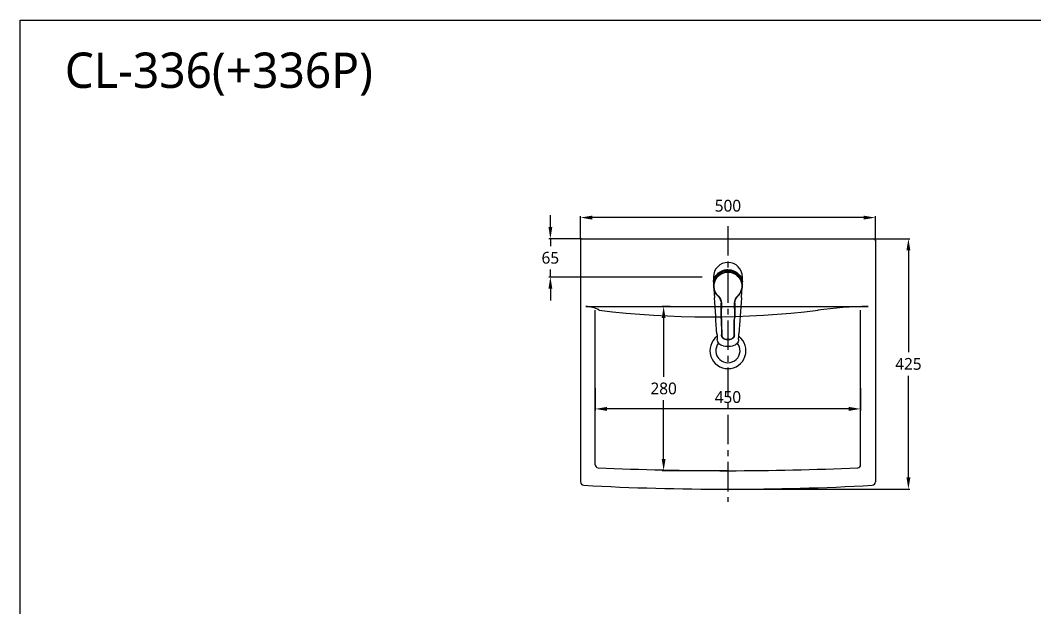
# Model space of a CAD drawing. Extents: x 4190 to 7290, y -51 to 2049.
# Drawn here: x 4190 to 5910, y 1052 to 2049 of the extents above; entities that cross this region are included whole.
import ezdxf

# ---------------------------------------------------------------- set-up
doc = ezdxf.new("R2010")
doc.units = 0
doc.header["$LTSCALE"] = 20
doc.header["$MEASUREMENT"] = 0
doc.linetypes.add('CENTER', pattern=[2, 1.25, -0.25, 0.25, -0.25])
doc.layers.get('0').update_dxf_attribs({"linetype": 'CONTINUOUS'})
doc.layers.get('DEFPOINTS').update_dxf_attribs({"linetype": 'CONTINUOUS'})
for name, color, linetype in [('1', 7, 'CONTINUOUS'), ('5', 5, 'CONTINUOUS'), ('CENTER', 2, 'CENTER')]:
    doc.layers.add(name, color=color, linetype=linetype)
doc.layers.add('c', color=4, linetype='CONTINUOUS', lineweight=30)
doc.styles.add('GHS', font='romans.shx', dxfattribs={"bigfont": 'whgtxt.shx'})
doc.styles.get("Standard").update_dxf_attribs({"font": ''})
doc.styles.get('Standard').set_extended_font_data('NanumGothic')
doc.dimstyles.get("Standard").update_dxf_attribs({"dimtxt": 20, "dimasz": 20, "dimexe": 2.5, "dimexo": 1.5, "dimgap": 10, "dimtad": 1, "dimdec": 0, "dimzin": 0, "dimdsep": 46, "dimtxsty": 'Standard', "dimcen": 0, "dimclrd": 3, "dimclre": 3, "dimclrt": 2, "dimadec": 0, "dimazin": 0, "dimtfac": 1, "dimtdec": 0, "dimtmove": 0, "dimatfit": 3, "dimfxl": 0, "dimtolj": 1, "dimtzin": 0, "dimarcsym": 0})

# ---------------------------------------------------------------- blocks, each defined once
blk = doc.blocks.new('*D38')
at = {"color": 3, "lineweight": -2}
for p, q in [((5088.4, 1698.5), (5088.4, 1718.5)), ((5140.5, 1678.5), (5085.9, 1678.5)), ((5088.4, 1678.5), (5088.4, 1666)), ((5088.4, 1613.5), (5088.4, 1626)), ((5345.9, 1613.5), (5085.9, 1613.5)), ((5088.4, 1593.5), (5088.4, 1573.5))]:
    blk.add_line(p, q, dxfattribs=at)
at = {"color": 3}
for points in [[(5085.1, 1698.5), (5091.8, 1698.5), (5088.4, 1678.5)], [(5085.1, 1593.5), (5091.8, 1593.5), (5088.4, 1613.5)]]:
    blk.add_solid(points, dxfattribs=at)
at = {"layer": 'DEFPOINTS', "color": 0}
for p in [(5088.4, 1678.5), (5142, 1678.5), (5347.4, 1613.5)]:
    blk.add_point(p, dxfattribs=at)
at = {"color": 2, "insert": (5088.4, 1646), "char_height": 20, "attachment_point": 5}
blk.add_mtext('\\A1;65', dxfattribs=at)
blk = doc.blocks.new('*D39')
at = {"color": 3, "lineweight": -2}
for p, q in [((5139.5, 1677.5), (5139.5, 1716.8)), ((5619.5, 1714.3), (5159.5, 1714.3)), ((5639.5, 1677.5), (5639.5, 1716.8))]:
    blk.add_line(p, q, dxfattribs=at)
at = {"color": 3}
for points in [[(5159.5, 1717.6), (5159.5, 1710.9), (5139.5, 1714.3)], [(5619.5, 1717.6), (5619.5, 1710.9), (5639.5, 1714.3)]]:
    blk.add_solid(points, dxfattribs=at)
at = {"layer": 'DEFPOINTS', "color": 0}
for p in [(5139.5, 1714.3), (5139.5, 1676), (5639.5, 1676)]:
    blk.add_point(p, dxfattribs=at)
at = {"color": 2, "insert": (5389.5, 1734.3), "char_height": 20, "attachment_point": 5}
blk.add_mtext('\\A1;500', dxfattribs=at)
blk = doc.blocks.new('*D40')
at = {"color": 3, "lineweight": -2}
for p, q in [((5164.5, 1424.7), (5164.5, 1387.2)), ((5614.5, 1424.7), (5614.5, 1387.2)), ((5594.5, 1389.7), (5184.5, 1389.7))]:
    blk.add_line(p, q, dxfattribs=at)
at = {"color": 3}
for points in [[(5184.5, 1393.1), (5184.5, 1386.4), (5164.5, 1389.7)], [(5594.5, 1393.1), (5594.5, 1386.4), (5614.5, 1389.7)]]:
    blk.add_solid(points, dxfattribs=at)
at = {"layer": 'DEFPOINTS', "color": 0}
for p in [(5164.5, 1426.2), (5614.5, 1426.2), (5164.5, 1389.7)]:
    blk.add_point(p, dxfattribs=at)
at = {"color": 2, "insert": (5389.5, 1409.7), "char_height": 20, "attachment_point": 5}
blk.add_mtext('\\A1;450', dxfattribs=at)
blk = doc.blocks.new('*D33')
at = {"color": 3, "lineweight": -2}
for p, q in [((5638.5, 1678.5), (5698.1, 1678.5)), ((5695.6, 1658.5), (5695.6, 1486)), ((5695.6, 1273.6), (5695.6, 1446)), ((5391, 1253.6), (5698.1, 1253.6))]:
    blk.add_line(p, q, dxfattribs=at)
at = {"color": 3}
for points in [[(5692.2, 1658.5), (5698.9, 1658.5), (5695.6, 1678.5)], [(5692.2, 1273.6), (5698.9, 1273.6), (5695.6, 1253.6)]]:
    blk.add_solid(points, dxfattribs=at)
at = {"layer": 'DEFPOINTS', "color": 0}
for p in [(5637, 1678.5), (5389.5, 1253.6), (5695.6, 1253.6)]:
    blk.add_point(p, dxfattribs=at)
at = {"color": 2, "insert": (5695.6, 1466), "char_height": 20, "attachment_point": 5}
blk.add_mtext('\\A1;425', dxfattribs=at)
blk = doc.blocks.new('*D34')
at = {"color": 3, "lineweight": -2}
for p, q in [((5291.5, 1563.7), (5278, 1563.7)), ((5280.5, 1543.7), (5280.5, 1444.3)), ((5280.5, 1304.9), (5280.5, 1404.3)), ((5388, 1284.9), (5278, 1284.9))]:
    blk.add_line(p, q, dxfattribs=at)
at = {"color": 3}
for points in [[(5277.2, 1543.7), (5283.8, 1543.7), (5280.5, 1563.7)], [(5277.2, 1304.9), (5283.8, 1304.9), (5280.5, 1284.9)]]:
    blk.add_solid(points, dxfattribs=at)
at = {"layer": 'DEFPOINTS', "color": 0}
for p in [(5293, 1563.7), (5280.5, 1284.9), (5389.5, 1284.9)]:
    blk.add_point(p, dxfattribs=at)
at = {"color": 2, "insert": (5280.5, 1424.3), "char_height": 20, "attachment_point": 5}
blk.add_mtext('\\A1;280', dxfattribs=at)

msp = doc.modelspace()

# ---------------------------------------------------------------- linework, layer by layer
at = {"color": 7}
for p, q in [((5378.69908, 1678.52507), (5384.09592, 1678.52507)), ((5164.54352, 1294.89033), (5164.54352, 1557.51136)), ((5614.54352, 1294.89033), (5614.54352, 1557.51136))]:
    msp.add_line(p, q, dxfattribs=at)
for centre, radius, start, end in [((5146.42536, 1512.481), 51.24808, 61.48281084, 87.81252179), ((5356.60565, 3084.06524), 1538.27108, 263.06584614, 276.93415386), ((5633.10351, 942.97671), 620.74361, 90.54983289, 98.45940621), ((5389.54352, 1488.52507), 30.5, 127.05773884, 52.94226116), ((5389.54352, 1488.52507), 20.5, 140.90180968, 39.09819032), ((5169.54352, 1294.89033), 5, 180, 267.3052228), ((5609.54352, 1294.89033), 5, 272.6947772, 0), ((5396.18177, 6398.68445), 5113.82365, 267.45725453, 269.9256244), ((5382.90528, 6398.68445), 5113.82365, 270.0743756, 272.54274547)]:
    msp.add_arc(centre, radius, start, end, dxfattribs=at)
at = {"layer": '1', "color": 7, "linetype": 'Continuous'}
for p, q in [((5386.54352, 1623.70983, 36.5), (5386.54352, 1624.12375, 36.5)), ((5392.54352, 1624.12375, 36.5), (5392.54352, 1623.70983, 36.5)), ((5365.54352, 1601.84266, 36.5), (5365.54352, 1598.19345, 36.5)), ((5413.54352, 1598.19345, 36.5), (5413.54352, 1601.84266, 36.5)), ((5377.94829, 1559.84135, 36.5), (5377.84062, 1569.30657, 36.5)), ((5378.34058, 1569.31227, 36.5), (5378.44826, 1559.84705, 36.5)), ((5400.63878, 1559.84705, 36.5), (5400.74647, 1569.31227, 36.5)), ((5401.24643, 1569.30657, 36.5), (5401.13875, 1559.84135, 36.5)), ((5400.9262, 1542.99182, 36.5), (5400.92771, 1542.99181, 36.5)), ((5386.45236, 1507.54703, 36.5), (5386.45236, 1508.04704, 36.5)), ((5386.45236, 1508.04704, 36.5), (5392.63469, 1508.04704, 36.5)), ((5386.45236, 1507.54703, 36.5), (5392.63469, 1507.54703, 36.5)), ((5392.63469, 1507.54703, 36.5), (5392.63469, 1508.04704, 36.5))]:
    msp.add_line(p, q, dxfattribs=at)
at = {"layer": '1', "color": 7, "linetype": 'Continuous', "extrusion": (0, 0, -1)}
for centre, major_axis, ratio, start_param, end_param in [((5389.54352, 1598.19345, 36.5), (0, -24.17282), 0.992851, 0.7650129596, 5.5181723476), ((5389.54352, 1598.19347, 36.5), (0, -23.67655), 0.992543, 0.7650129596, 5.5181723476), ((5389.54352, 1601.84266, 36.5), (-24, 0), 0.935718, 0, 1.4454684956), ((5389.54352, 1601.84266, 36.5), (-24, 0), 0.935718, 1.696124158, 3.1415926536), ((5361.84167, 1569.12174, 36.5), (0, -16.12768), 0.992083, 3.9066056132, 4.7009281642), ((5361.84167, 1569.12176, 36.5), (0, -16.62396), 0.992543, 3.9066056132, 4.7009281642), ((5417.24538, 1569.12176, 36.5), (0, -16.62396), 0.992543, 1.582257143, 2.376579694), ((5417.24538, 1569.12174, 36.5), (0, -16.12768), 0.992083, 1.582257143, 2.376579694), ((5384.94437, 1560.22625, 36.5), (-2.47819, 218.64475), 0.032013, 4.6338460931, 4.7109914189), ((5384.94437, 1560.22627, 36.5), (-2.47802, 218.62987), 0.029729, 4.633846093, 4.7109914191), ((5394.14268, 1560.22627, 36.5), (-2.47802, -218.62987), 0.029729, 4.7137865417, 4.7909318677), ((5394.14268, 1560.22625, 36.5), (-2.47819, -218.64475), 0.032013, 4.7137865417, 4.7909318677)]:
    msp.add_ellipse(centre, major_axis=major_axis, ratio=ratio, start_param=start_param, end_param=end_param, dxfattribs=at)
at = {"layer": '1', "color": 7, "linetype": 'Continuous'}
for centre, major_axis, ratio, start_param, end_param in [((5373.26868, 1581.11383, 36.5), (-0.34762, -0.35939), 0.000015, 4.7123730788, 6.3712122468), ((5378.34061, 1569.31227, 36.5), (-0.49997, -0.00569), 0.000022, 4.7124339599, 6.281755616), ((5400.74644, 1569.31227, 36.5), (-0.49997, 0.00569), 0.000022, 3.1423044831, 4.712343232), ((5405.81837, 1581.11383, 36.5), (0.34762, -0.35939), 0.000015, 6.195158368, 7.8539975355), ((5378.44829, 1559.84704, 36.5), (-0.49997, -0.00569), 0.000022, 4.7124339599, 6.2817556166), ((5400.63876, 1559.84704, 36.5), (-0.49997, 0.00569), 0.000022, 3.1423044831, 4.712343232), ((5378.65929, 1542.99864, 36.5), (-0.49995, -0.00684), 0.000022, 4.7124451401, 6.283743557), ((5400.42776, 1542.99864, 36.5), (-0.49995, 0.00684), 0.000022, 3.1423726129, 4.7123332829), ((5379.04125, 1515.41338, 36.5), (-0.49995, -0.00702), 0.000022, 4.7124463904, 6.2848620927), ((5400.0458, 1515.41338, 36.5), (-0.49995, 0.00702), 0.000022, 3.142382966, 4.712333291)]:
    msp.add_ellipse(centre, major_axis=major_axis, ratio=ratio, start_param=start_param, end_param=end_param, dxfattribs=at)
for points, knots in [([(5392.54352, 1623.70983, 36.5), (5392.54352, 1623.66909, 36.5), (5392.48604, 1623.63516, 36.5), (5392.26589, 1623.58426, 36.5), (5392.10029, 1623.56648, 36.5), (5391.68431, 1623.54325, 36.5), (5391.42777, 1623.53739, 36.5), (5390.85958, 1623.53141, 36.5), (5390.53981, 1623.53107, 36.5), (5389.88473, 1623.53094, 36.5), (5389.54046, 1623.53108, 36.5), (5388.87618, 1623.53097, 36.5), (5388.54695, 1623.53076, 36.5), (5387.94564, 1623.5336, 36.5), (5387.66546, 1623.53681, 36.5), (5387.19058, 1623.55262, 36.5), (5386.98991, 1623.56568, 36.5), (5386.69687, 1623.60651, 36.5), (5386.60052, 1623.63498, 36.5), (5386.54991, 1623.68312, 36.5), (5386.54352, 1623.69609, 36.5), (5386.54352, 1623.70983, 36.5)], [0, 0, 0, 0, 0.1068488527, 0.1068488527, 0.2136620251, 0.2136620251, 0.321009761, 0.321009761, 0.4287284182, 0.4287284182, 0.5358739252, 0.5358739252, 0.6424034434, 0.6424034434, 0.7492201446, 0.7492201446, 0.8567851395, 0.8567851395, 0.9644038311, 0.9644038311, 1, 1, 1, 1]), ([(5378.65926, 1542.99865, 36.5), (5378.71851, 1538.66572, 36.5), (5378.77807, 1534.3328, 36.5), (5378.90524, 1525.13771, 36.5), (5378.97295, 1520.27555, 36.5), (5379.04123, 1515.41339, 36.5)], [0, 0, 0, 0, 0.4712209705, 0.4712209705, 1, 1, 1, 1]), ([(5400.04582, 1515.41339, 36.5), (5400.10666, 1519.74629, 36.5), (5400.16706, 1524.07921, 36.5), (5400.29442, 1533.27429, 36.5), (5400.3613, 1538.13647, 36.5), (5400.42779, 1542.99865, 36.5)], [0, 0, 0, 0, 0.4712209719, 0.4712209719, 1, 1, 1, 1]), ([(5386.45236, 1507.55815, 36.5), (5384.37935, 1507.55815, 36.5), (5382.349, 1508.41268, 36.5), (5379.44893, 1511.3, 36.5), (5378.58111, 1513.33412, 36.5), (5378.55186, 1515.4065, 36.5)], [0, 0, 0, 0, 0.5, 0.5, 1, 1, 1, 1]), ([(5379.04123, 1515.41339, 36.5), (5379.06856, 1513.46631, 36.5), (5379.87624, 1511.56851, 36.5), (5382.59739, 1508.85166, 36.5), (5384.50464, 1508.04704, 36.5), (5386.45236, 1508.04704, 36.5)], [0, 0, 0, 0, 0.5, 0.5, 1, 1, 1, 1]), ([(5392.63469, 1508.04704, 36.5), (5394.5824, 1508.04704, 36.5), (5396.48528, 1508.84889, 36.5), (5399.20901, 1511.56511, 36.5), (5400.01848, 1513.4663, 36.5), (5400.04582, 1515.41339, 36.5)], [0, 0, 0, 0, 0.5, 0.5, 1, 1, 1, 1]), ([(5400.53519, 1515.4065, 36.5), (5400.50595, 1513.33447, 36.5), (5399.64496, 1511.31132, 36.5), (5396.7487, 1508.41881, 36.5), (5394.70733, 1507.55815, 36.5), (5392.63469, 1507.55815, 36.5)], [0, 0, 0, 0, 0.5, 0.5, 1, 1, 1, 1])]:
    msp.add_open_spline(points, degree=3, knots=knots, dxfattribs=at)
for points in [[(5378.15947, 1542.99181, 36.5), (5378.34725, 1529.19904, 36.5), (5378.54335, 1515.40639, 36.5)], [(5400.54555, 1515.40636, 36.5), (5400.73995, 1529.19904, 36.5), (5400.92622, 1542.99182, 36.5)]]:
    msp.add_open_spline(points, degree=2, dxfattribs=at)
at = {"layer": '5', "color": 7, "linetype": 'Continuous'}
for p, q in [((5365.04352, 1613.52507, 36.5), (5365.04352, 1605.56143, 36.5)), ((5414.04352, 1605.56143, 36.5), (5414.04352, 1613.52507, 36.5))]:
    msp.add_line(p, q, dxfattribs=at)
at = {"layer": '5', "color": 212}
msp.add_lwpolyline([(4189.54352, 2049.02599), (7289.54352, 2049.02599), (7289.54352, -50.97401), (4189.54352, -50.97401)], close=True, dxfattribs=at)
at = {"layer": '5', "color": 7, "linetype": 'Continuous'}
msp.add_ellipse((5389.54352, 1613.52507), major_axis=(0, -24.68399), ratio=0.992546, start_param=1.5707963423, end_param=4.7123889855, dxfattribs=at)
at = {"layer": '5', "color": 7, "linetype": 'Continuous', "extrusion": (0, 0, -1)}
for centre, major_axis, start_param, end_param in [((5389.54365, 1322.2676, 36.5), (-300.45686, 4332.81638), 4.7574452124, 4.771564149), ((5389.54351, 1322.26872, 36.5), (-300.45611, -4332.80567), 4.6532139229, 4.6673328944)]:
    msp.add_ellipse(centre, major_axis=major_axis, ratio=0.001187, start_param=start_param, end_param=end_param, dxfattribs=at)
at = {"layer": '5', "color": 7, "linetype": 'Continuous'}
for points, knots in [([(5369.91438, 1616.42221, 36.5), (5372.18097, 1619.41616, 36.5), (5375.17038, 1621.87853, 36.5), (5380.23321, 1624.38031, 36.5), (5382.04884, 1625.03057, 36.5), (5385.73003, 1625.88873, 36.5), (5387.60712, 1626.10794, 36.5), (5393.35203, 1626.11287, 36.5), (5397.13521, 1625.22535, 36.5), (5403.90363, 1621.88916, 36.5), (5406.89496, 1619.43085, 36.5), (5409.17267, 1616.42221, 36.5)], [0, 0, 0, 0, 0.25, 0.25, 0.375, 0.375, 0.5, 0.5, 0.75, 0.75, 1, 1, 1, 1]), ([(5367.45652, 1612.41435, 36.5), (5367.43102, 1612.36153, 36.5), (5366.69693, 1610.84078, 36.5), (5365.57664, 1607.69754, 36.5), (5365.00889, 1603.63322, 36.5), (5365.04228, 1600.97583, 36.5), (5365.13905, 1599.74546, 36.5), (5365.21819, 1598.92454, 36.5), (5365.37186, 1597.17498, 36.5), (5365.4918, 1595.62969, 36.5), (5365.57984, 1594.49544, 36.5)], [0, 0, 0, 0, 0.0096401861, 0.277537898, 0.5440080451, 0.6786094454, 0.7123699266, 0.7461355781, 0.8136629996, 1, 1, 1, 1]), ([(5367.46966, 1612.55115, 36.5), (5366.41186, 1610.37558, 36.5), (5365.68509, 1608.0444, 36.5), (5365.20633, 1604.86585, 36.5), (5365.1278, 1604.09091, 36.5), (5365.08687, 1603.31368, 36.5)], [0, 0, 0, 0, 0.7583464892, 0.7583464892, 1, 1, 1, 1]), ([(5365.10359, 1606.66779, 36.5), (5365.16212, 1607.4699, 36.5), (5365.26136, 1608.14892, 36.5), (5365.52225, 1609.45562, 36.5), (5365.6862, 1610.07295, 36.5), (5366.23353, 1611.74964, 36.5), (5366.66674, 1612.63957, 36.5), (5367.52698, 1614.04687, 36.5), (5367.95444, 1614.55703, 36.5), (5368.39988, 1614.89249, 36.5), (5368.52775, 1614.95188, 36.5), (5368.49923, 1614.6738, 36.5), (5368.45118, 1614.51796, 36.5), (5368.0688, 1613.73038, 36.5), (5367.74125, 1613.10975, 36.5), (5367.46966, 1612.55115, 36.5)], [0, 0, 0, 0, 0.125, 0.125, 0.25, 0.25, 0.5, 0.5, 0.75, 0.75, 0.875, 0.875, 0.9375, 0.9375, 1, 1, 1, 1]), ([(5365.11058, 1606.88912, 36.5), (5365.11045, 1606.92884, 36.5), (5365.11053, 1607.03134, 36.5), (5365.11175, 1607.11685, 36.5), (5365.11297, 1607.16522, 36.5)], [0, 0, 0, 0, 0.3632630274, 1, 1, 1, 1]), ([(5367.45652, 1612.41435, 36.5), (5367.71703, 1612.97447, 36.5), (5367.99447, 1613.52719, 36.5), (5368.40598, 1614.36891, 36.5), (5368.52218, 1614.6364, 36.5), (5368.6672, 1615.11211, 36.5), (5368.56869, 1615.1143, 36.5), (5368.18667, 1614.94173, 36.5), (5367.74514, 1614.46869, 36.5), (5366.84749, 1613.11652, 36.5), (5366.37475, 1612.21415, 36.5), (5365.77521, 1610.50765, 36.5), (5365.59228, 1609.87298, 36.5), (5365.29478, 1608.49098, 36.5), (5365.17881, 1607.75509, 36.5), (5365.11058, 1606.88912, 36.5)], [0, 0, 0, 0, 0.0625, 0.0625, 0.125, 0.125, 0.25, 0.25, 0.5, 0.5, 0.75, 0.75, 0.875, 0.875, 1, 1, 1, 1]), ([(5369.91429, 1616.42224, 36.5), (5369.45531, 1615.78426, 36.5), (5368.53737, 1614.50832, 36.5), (5367.8168, 1613.11234, 36.5), (5367.45652, 1612.41435, 36.5)], [0, 0, 0, 0, 0.5000039789, 1, 1, 1, 1]), ([(5411.63053, 1612.41435, 36.5), (5411.27025, 1613.11234, 36.5), (5410.54967, 1614.50832, 36.5), (5409.63173, 1615.78426, 36.5), (5409.17276, 1616.42224, 36.5)], [0, 0, 0, 0, 0.4999960211, 1, 1, 1, 1]), ([(5413.97647, 1606.88912, 36.5), (5413.90824, 1607.75509, 36.5), (5413.79226, 1608.49098, 36.5), (5413.49477, 1609.87298, 36.5), (5413.31184, 1610.50765, 36.5), (5412.7123, 1612.21415, 36.5), (5412.23956, 1613.11652, 36.5), (5411.34191, 1614.46869, 36.5), (5410.90038, 1614.94173, 36.5), (5410.51836, 1615.1143, 36.5), (5410.41984, 1615.11211, 36.5), (5410.56486, 1614.6364, 36.5), (5410.68107, 1614.36891, 36.5), (5411.09258, 1613.52719, 36.5), (5411.37002, 1612.97447, 36.5), (5411.63053, 1612.41435, 36.5)], [0, 0, 0, 0, 0.125, 0.125, 0.25, 0.25, 0.5, 0.5, 0.75, 0.75, 0.875, 0.875, 0.9375, 0.9375, 1, 1, 1, 1]), ([(5411.61739, 1612.55115, 36.5), (5411.3458, 1613.10975, 36.5), (5411.01825, 1613.73038, 36.5), (5410.63587, 1614.51796, 36.5), (5410.58782, 1614.6738, 36.5), (5410.5593, 1614.95188, 36.5), (5410.68717, 1614.89249, 36.5), (5411.13261, 1614.55703, 36.5), (5411.56007, 1614.04687, 36.5), (5412.42031, 1612.63957, 36.5), (5412.85351, 1611.74964, 36.5), (5413.40085, 1610.07295, 36.5), (5413.56479, 1609.45562, 36.5), (5413.82569, 1608.14892, 36.5), (5413.92493, 1607.4699, 36.5), (5413.98346, 1606.66779, 36.5)], [0, 0, 0, 0, 0.0625, 0.0625, 0.125, 0.125, 0.25, 0.25, 0.5, 0.5, 0.75, 0.75, 0.875, 0.875, 1, 1, 1, 1]), ([(5414.00022, 1603.313, 36.5), (5413.9593, 1604.09046, 36.5), (5413.88075, 1604.86562, 36.5), (5413.40196, 1608.0444, 36.5), (5412.67518, 1610.37558, 36.5), (5411.61739, 1612.55115, 36.5)], [0, 0, 0, 0, 0.2417075056, 0.2417075056, 1, 1, 1, 1]), ([(5413.50721, 1594.49544, 36.5), (5413.59525, 1595.62969, 36.5), (5413.71519, 1597.17498, 36.5), (5413.86886, 1598.92454, 36.5), (5413.948, 1599.74546, 36.5), (5414.04477, 1600.97583, 36.5), (5414.07816, 1603.63322, 36.5), (5413.5104, 1607.69754, 36.5), (5412.39012, 1610.84078, 36.5), (5411.65603, 1612.36153, 36.5), (5411.63053, 1612.41435, 36.5)], [0, 0, 0, 0, 0.1863370004, 0.2538644219, 0.2876300734, 0.3213905546, 0.4559919549, 0.722462102, 0.9903598139, 1, 1, 1, 1]), ([(5413.97408, 1607.16522, 36.5), (5413.9753, 1607.11685, 36.5), (5413.97652, 1607.03134, 36.5), (5413.9766, 1606.92884, 36.5), (5413.97647, 1606.88912, 36.5)], [0, 0, 0, 0, 0.6367369726, 1, 1, 1, 1]), ([(5365.57984, 1594.49544, 36.5), (5365.61717, 1593.98551, 36.5), (5365.7749, 1591.83106, 36.5), (5365.96551, 1588.85271, 36.5), (5366.16791, 1585.56149, 36.5), (5366.36767, 1582.27009, 36.5), (5366.53107, 1579.80229, 36.5), (5366.64001, 1578.15708, 36.5)], [0, 0, 0, 0, 0.0936749935, 0.3957793201, 0.546834463, 0.6978896574, 1, 1, 1, 1]), ([(5412.44703, 1578.15708, 36.5), (5412.55597, 1579.80229, 36.5), (5412.71937, 1582.27009, 36.5), (5412.91914, 1585.56149, 36.5), (5413.12154, 1588.85271, 36.5), (5413.31215, 1591.83106, 36.5), (5413.46988, 1593.98551, 36.5), (5413.50721, 1594.49544, 36.5)], [0, 0, 0, 0, 0.3021103426, 0.453165537, 0.6042206799, 0.9063250065, 1, 1, 1, 1]), ([(5381.17223, 1496.81159, 36.5), (5378.58747, 1497.16577, 36.5), (5376.21567, 1498.45826, 36.5), (5372.74685, 1502.32012, 36.5), (5371.72351, 1504.78509, 36.5), (5371.5446, 1507.36704, 36.5)], [0, 0, 0, 0, 0.5, 0.5, 1, 1, 1, 1]), ([(5407.54245, 1507.36704, 36.5), (5407.36354, 1504.78509, 36.5), (5406.34019, 1502.32012, 36.5), (5402.87138, 1498.45826, 36.5), (5400.49958, 1497.16577, 36.5), (5397.91482, 1496.81159, 36.5)], [0, 0, 0, 0, 0.5, 0.5, 1, 1, 1, 1])]:
    msp.add_open_spline(points, degree=3, knots=knots, dxfattribs=at)
for points, degree in [([(5365.04361, 1605.64023, 36.5), (5365.05353, 1605.24529, 36.5)], 1), ([(5365.11058, 1606.88912, 36.5), (5365.06873, 1606.3578, 36.5), (5365.04366, 1605.78521, 36.5), (5365.05323, 1605.05992, 36.5)], 3), ([(5365.05312, 1605.27213, 36.5), (5365.05274, 1605.80614, 36.5), (5365.07287, 1606.24688, 36.5), (5365.10358, 1606.66776, 36.5)], 3), ([(5365.11297, 1607.16522, 36.5), (5365.10328, 1607.05496, 36.5), (5365.09456, 1606.94377, 36.5), (5365.08681, 1606.83169, 36.5)], 3), ([(5365.11058, 1606.88912, 36.5), (5365.1092, 1606.81528, 36.5), (5365.10686, 1606.7415, 36.5), (5365.10358, 1606.66778, 36.5)], 3), ([(5369.91429, 1616.42224, 36.5), (5369.8104, 1616.44585, 36.5), (5369.52735, 1616.38552, 36.5), (5368.92431, 1615.97797, 36.5), (5368.20313, 1615.26247, 36.5), (5367.42682, 1614.24243, 36.5), (5366.66009, 1612.92511, 36.5), (5365.96671, 1611.31146, 36.5), (5365.41115, 1609.40538, 36.5), (5365.18113, 1607.94203, 36.5), (5365.11297, 1607.16522, 36.5)], 3), ([(5367.46966, 1612.55115, 36.5), (5367.46822, 1612.50414, 36.5), (5367.46384, 1612.45854, 36.5), (5367.45652, 1612.41435, 36.5)], 3), ([(5413.97408, 1607.16522, 36.5), (5413.90592, 1607.94203, 36.5), (5413.6759, 1609.40538, 36.5), (5413.12034, 1611.31146, 36.5), (5412.42696, 1612.92511, 36.5), (5411.66022, 1614.24243, 36.5), (5410.88392, 1615.26247, 36.5), (5410.16273, 1615.97797, 36.5), (5409.5597, 1616.38552, 36.5), (5409.27665, 1616.44585, 36.5), (5409.17276, 1616.42224, 36.5)], 3), ([(5411.63053, 1612.41435, 36.5), (5411.62321, 1612.45854, 36.5), (5411.61883, 1612.50414, 36.5), (5411.61739, 1612.55115, 36.5)], 3), ([(5414.00023, 1606.83169, 36.5), (5413.99249, 1606.94377, 36.5), (5413.98376, 1607.05496, 36.5), (5413.97408, 1607.16522, 36.5)], 3), ([(5413.98347, 1606.66778, 36.5), (5413.98018, 1606.7415, 36.5), (5413.97785, 1606.81528, 36.5), (5413.97647, 1606.88912, 36.5)], 3), ([(5414.03382, 1605.05992, 36.5), (5414.04339, 1605.78521, 36.5), (5414.01832, 1606.3578, 36.5), (5413.97647, 1606.88912, 36.5)], 3), ([(5413.98347, 1606.66776, 36.5), (5414.01417, 1606.24688, 36.5), (5414.03431, 1605.80614, 36.5), (5414.03393, 1605.27213, 36.5)], 3), ([(5414.03131, 1605.20371, 36.5), (5414.04344, 1605.64023, 36.5)], 1), ([(5370.87256, 1517.06563, 36.5), (5371.03719, 1514.68967, 36.5), (5371.20182, 1512.31372, 36.5), (5371.36646, 1509.93779, 36.5)], 3), ([(5407.72059, 1509.93779, 36.5), (5407.88523, 1512.31372, 36.5), (5408.04986, 1514.68967, 36.5), (5408.21448, 1517.06563, 36.5)], 3), ([(5381.17223, 1496.81159, 36.5), (5386.72811, 1496.0503, 36.5), (5392.35601, 1496.04991, 36.5), (5397.91482, 1496.81159, 36.5)], 3)]:
    msp.add_open_spline(points, degree=degree, dxfattribs=at)
for points, weights in [([(5371.36646, 1509.93779, 36.5), (5371.45553, 1508.65244, 36.5), (5371.5446, 1507.36704, 36.5)], [0.500000017234, 0.499999982766, 0.500000017234]), ([(5407.54245, 1507.36704, 36.5), (5407.63152, 1508.65244, 36.5), (5407.72059, 1509.93779, 36.5)], [0.500000019311, 0.499999980689, 0.500000019311])]:
    msp.add_rational_spline(points, weights, degree=2, dxfattribs=at)
at = {"layer": 'c', "color": 7}
for p, q in [((5139.54352, 1676.02507), (5139.54352, 1266.077)), ((5142.04352, 1678.52507), (5637.04352, 1678.52507)), ((5639.54352, 1676.02507), (5639.54352, 1266.077)), ((5148.38147, 1563.69174), (5627.1467, 1563.69174))]:
    msp.add_line(p, q, dxfattribs=at)
for centre, radius, start, end in [((5142.04352, 1676.02507), 2.5, 90, 180), ((5637.04352, 1676.02507), 2.5, 0, 90), ((5145.54352, 1266.077), 6, 180, 266.94249446), ((5389.54352, 5834.14637), 4580.58126, 266.94249446, 273.05750554), ((5633.54352, 1266.077), 6, 273.05750554, 0)]:
    msp.add_arc(centre, radius, start, end, dxfattribs=at)
at = {"layer": 'CENTER', "color": 1, "linetype": 'CENTER', "ltscale": 2}
msp.add_line((5389.54352, 1699.77307), (5389.54352, 1232.31711), dxfattribs=at)

# ---------------------------------------------------------------- texts
at = {"insert": (4264.93548, 1994.30392), "char_height": 60, "width": 460, "attachment_point": 1, "style": 'GHS'}
msp.add_mtext('{\\fNanumGothic|b0|i0|c0|p50;CL-336(+336P)}', dxfattribs=at)

# ---------------------------------------------------------------- dimensions: what is measured, and where the dimension line sits
dim = msp.add_linear_dim(base=(5139.54352, 1714.25564), p1=(5639.54352, 1676.02507), p2=(5139.54352, 1676.02507), angle=180, dimstyle='Standard')
dim.commit()
dim.dimension.update_dxf_attribs({"geometry": '*D39', "text_midpoint": (5389.54352, 1734.25564)})
dim = msp.add_linear_dim(base=(5088.41851, 1678.52507), p1=(5347.41484, 1613.52507), p2=(5142.04352, 1678.52507), angle=90, dimstyle='Standard', override={"dimtih": 1, "dimtoh": 1, "dimfxl": 1.25})
dim.commit()
dim.dimension.update_dxf_attribs({"geometry": '*D38', "text_midpoint": (5088.41851, 1646.02507), "dimtype": 160})
dim = msp.add_linear_dim(base=(5695.57105, 1253.5651), p1=(5637.04352, 1678.52507), p2=(5389.54352, 1253.5651), angle=90, dimstyle='Standard', override={"dimtih": 1, "dimtoh": 1, "dimfxl": 1.25})
dim.commit()
dim.dimension.update_dxf_attribs({"geometry": '*D33', "text_midpoint": (5695.57105, 1466.04509)})
dim = msp.add_linear_dim(base=(5280.49587, 1284.8651), p1=(5292.9561, 1563.69174), p2=(5389.54352, 1284.8651), angle=90, text='280', dimstyle='Standard', override={"dimtih": 1, "dimtoh": 1, "dimfxl": 1.25})
dim.commit()
dim.dimension.update_dxf_attribs({"geometry": '*D34', "text_midpoint": (5280.49587, 1424.27842), "dimtype": 160})
dim = msp.add_linear_dim(base=(5164.54352, 1389.73786), p1=(5614.54352, 1426.20084), p2=(5164.54352, 1426.20084), angle=180, text='450', dimstyle='Standard')
dim.commit()
dim.dimension.update_dxf_attribs({"geometry": '*D40', "text_midpoint": (5389.54352, 1389.73786), "dimtype": 160})

doc.saveas('drawing.dxf')
